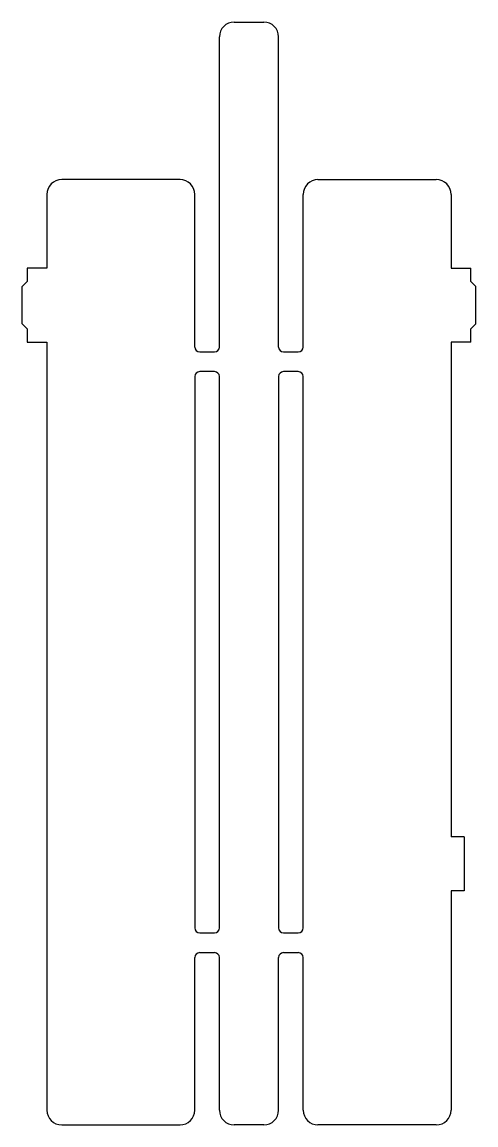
# Model space of a CAD drawing. Header units: millimetres. Extents: x 0 to 92, y 0 to 224.
import ezdxf

# ---------------------------------------------------------------- set-up
doc = ezdxf.new("R2010")
doc.units = ezdxf.units.MM
doc.layers.get('0').update_dxf_attribs({"linetype": 'CONTINUOUS'})

msp = doc.modelspace()

# ---------------------------------------------------------------- linework, layer by layer
for p, q in [((43.05, 224), (49.05, 224)), ((40.05, 158), (40.05, 221)), ((52.05, 158), (52.05, 221)), ((32.05, 192), (8.05, 192)), ((60.05, 192), (84.05, 192)), ((5.05, 189), (5.05, 174)), ((35.05, 158), (35.05, 189)), ((57.05, 158), (57.05, 189)), ((87.05, 189), (87.05, 174)), ((1.05, 174), (1.05, 171.3)), ((5.05, 174), (1.05, 174)), ((87.05, 174), (91.05, 174)), ((91.05, 171.3), (91.05, 174)), ((1.05, 171.3), (0, 170.3)), ((0, 162.7), (0, 170.3)), ((91.05, 171.3), (92.1, 170.3)), ((92.1, 162.7), (92.1, 170.3)), ((1.05, 161.7), (0, 162.7)), ((1.05, 161.7), (1.05, 159)), ((91.05, 161.7), (92.1, 162.7)), ((91.05, 159), (91.05, 161.7)), ((1.05, 159), (5.05, 159)), ((5.05, 159), (5.05, 3)), ((36.05, 157), (39.05, 157)), ((53.05, 157), (56.05, 157)), ((91.05, 159), (87.05, 159)), ((87.05, 159), (87.05, 58.5388)), ((89.7273, 58.5388), (87.05, 58.5388)), ((89.7273, 58.5388), (89.7273, 47.5388)), ((89.7273, 47.5388), (87.05, 47.5388)), ((87.05, 47.5388), (87.05, 3)), ((35.05, 3), (35.05, 34)), ((36.05, 35), (39.05, 35)), ((40.05, 3), (40.05, 34)), ((52.05, 3), (52.05, 34)), ((53.05, 35), (56.05, 35)), ((57.05, 3), (57.05, 34)), ((8.05, 0), (32.05, 0)), ((84.05, 0), (60.05, 0)), ((49.05, 0), (43.05, 0))]:
    msp.add_line(p, q)
for points in [[(40.05, 152, 0.41421356), (39.05, 153), (36.05, 153, 0.41421356), (35.05, 152), (35.05, 40, 0.41421356), (36.05, 39), (39.05, 39, 0.41421356), (40.05, 40)], [(57.05, 152, 0.41421356), (56.05, 153), (53.05, 153, 0.41421356), (52.05, 152), (52.05, 40, 0.41421356), (53.05, 39), (56.05, 39, 0.41421356), (57.05, 40)]]:
    msp.add_lwpolyline(points, format="xyb", close=True)
for centre, radius, start, end in [((43.05, 221), 3, 90, 180), ((49.05, 221), 3, 0, 90), ((8.05, 189), 3, 90, 180), ((32.05, 189), 3, 0, 90), ((60.05, 189), 3, 90, 180), ((84.05, 189), 3, 0, 90), ((36.05, 158), 1, 180, 270), ((39.05, 158), 1, -90, 0), ((53.05, 158), 1, 180, 270), ((56.05, 158), 1, -90, 0), ((36.05, 34), 1, 90, 180), ((39.05, 34), 1, 0, 90), ((53.05, 34), 1, 90, 180), ((56.05, 34), 1, 0, 90), ((8.05, 3), 3, 180, 270), ((32.05, 3), 3, -90, 0), ((43.05, 3), 3, 180, 270), ((49.05, 3), 3, -90, 0), ((60.05, 3), 3, 180, 270), ((84.05, 3), 3, 270, 360)]:
    msp.add_arc(centre, radius, start, end)

doc.saveas('drawing.dxf')
